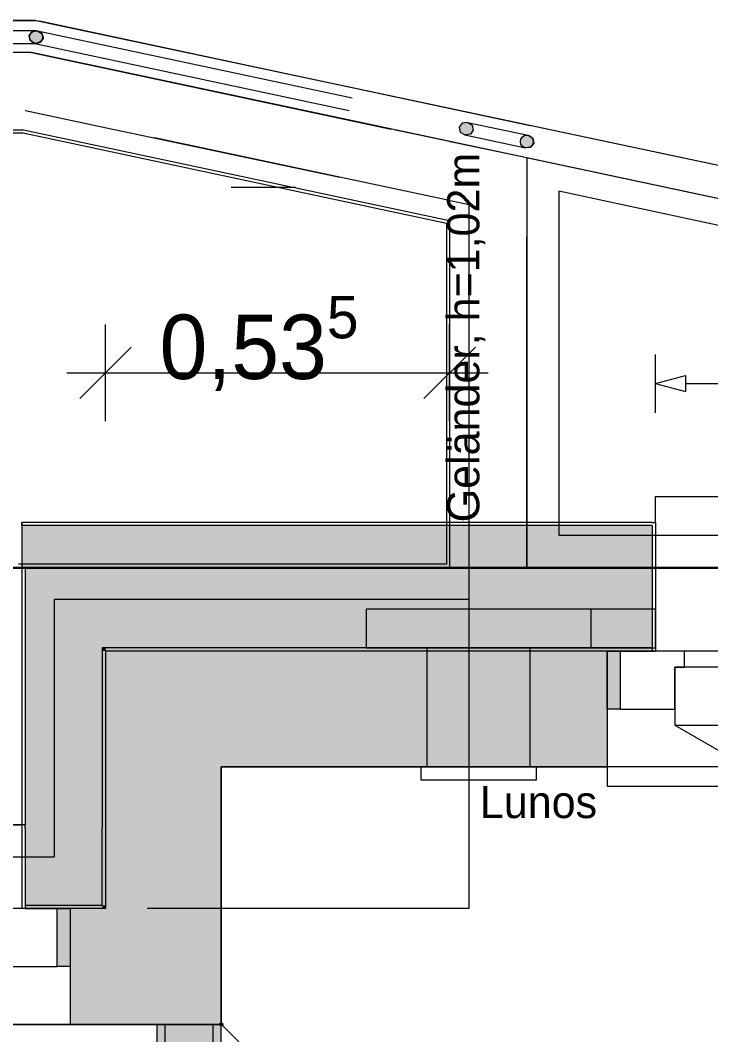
# Model space of a CAD drawing. Header units: metres. Extents: x -4 to 206, y -18 to 45.
# Drawn here: x 15.192 to 16.266, y -0.726 to 0.85 of the extents above; entities that cross this region are included whole.
import ezdxf

# ---------------------------------------------------------------- set-up
doc = ezdxf.new("R2010")
doc.units = ezdxf.units.M
doc.header["$MEASUREMENT"] = 0
doc.set_wipeout_variables(frame=1)
for name, pattern in [('Achse', [0.004, 0.002, -0.001, 0, -0.001]), ('Baufluchtlinie', [0.013, 0.008, -0.005]), ('Punkt 1_1', [0.075, 0.025, -0.05]), ('Strichlinie eng', [0.002, 0.0015, -0.0005]), ('UNSICHTBAR', [0.4, 0, -0.4]), ('Untersicht', [0.001, 0.0005, -0.0005]), ('Wipeout_Contour', [1, 0, -1])]:
    doc.linetypes.add(name, pattern=pattern)
for name, color, linetype in [('3._3.Stock PP STG1_1_000 Achsraster', 7, 'Continuous'), ('3._3.Stock PP STG1_1_110 Wand Aussen', 7, 'Continuous'), ('3._3.Stock PP STG1_1_130 Wand Innen', 7, 'Continuous'), ('3._3.Stock PP STG1_1_140 Geländer transparent', 7, 'Continuous'), ('3._3.Stock PP STG1_1_165 Fassadengestaltung 1 Rankgerüst', 7, 'Continuous'), ('3._3.Stock PP STG1_1_165 Fassadengestaltung Bänder', 7, 'Continuous'), ('3._3.Stock PP STG1_1_210 Decke', 7, 'Continuous'), ('3._3.Stock PP STG1_1_220 Bodenaufbau', 7, 'Continuous'), ('3._3.Stock PP STG1_1_221 Bodenaufbau - Abdichtung', 7, 'Continuous'), ('3._3.Stock PP STG1_1_221 Bodenaufbau - Terrassenbelag', 7, 'Continuous'), ('3._3.Stock PP STG1_1_520 Fixeinbauten', 7, 'Continuous'), ('3._3.Stock PP STG1_1_715 Fassaden Pflanzen', 7, 'Continuous'), ('3._3.Stock PP STG1_1_815 Raumbegrenzung', 7, 'Continuous'), ('3._3.Stock PP STG1_1_915 Allgemein Beschriftung.x', 7, 'Continuous'), ('3._3.Stock PP STG1_1_945 Einreichplan Beschriftung', 7, 'Continuous'), ('3._3.Stock PP STG1_1_950 Polierplan Bemaßung', 7, 'Continuous'), ('3._3.Stock PP STG1_1_955 Polierplan Beschriftung', 7, 'Continuous'), ('3._3.Stock PP STG1_1_970 Brandschutz', 7, 'Continuous'), ('3._3.Stock PP STG1_1_Neubau_840 Baulinien', 7, 'Continuous')]:
    doc.layers.add(name, color=color, linetype=linetype)
doc.styles.add('ERSTELLTER_STIL_2', font='')
doc.styles.get('ERSTELLTER_STIL_2').set_extended_font_data('Eurostile')
doc.linetypes.add('Grenze Grundstück', pattern='A,0,[1,415_260415_PP_VA_1_6 3 St1.Shx,S=0.00031746,R=0,X=0,Y=0],-0.04,0', length=0.04)

msp = doc.modelspace()

# ---------------------------------------------------------------- hatches: boundary and pattern name
at = {"layer": '3._3.Stock PP STG1_1_110 Wand Aussen', "linetype": 'Continuous', "lineweight": 13, "true_color": 0xff6400}
for points in [[(15.2, 0), (15.2, 0.0639), (15.1991, 0.065), (15.195, 0.065), (15.195, 0)], [(15.1991, 0.065), (15.2521, 0), (16.175, 0), (16.175, 0.065)], [(15.2521, 0), (15.2, 0.0639), (15.2, 0)], [(15.32, -0.125), (15.32, -0.0832), (15.2521, 0), (15.2, 0), (15.2, -0.125)], [(15.32, 0), (15.2521, 0), (15.32, -0.0832)], [(15.32, -0.0832), (15.3541, -0.125), (16.175, -0.125), (16.175, 0), (15.32, 0)], [(15.325, -0.125), (15.325, -0.0894), (15.32, -0.0832), (15.32, -0.125)], [(15.3541, -0.125), (15.325, -0.0894), (15.325, -0.125)], [(15.32, -0.405), (15.32, -0.125), (15.2, -0.125), (15.2, -0.405)], [(16.125, -0.22), (16.125, -0.13), (16.105, -0.13), (16.105, -0.22)], [(15.32, -0.405), (15.2, -0.405), (15.32, -0.525)], [(15.2, -0.405), (15.2, -0.525), (15.32, -0.525)], [(15.25, -0.53), (15.25, -0.62), (15.27, -0.62), (15.27, -0.53)]]:
    msp.add_hatch(color=30, dxfattribs=at).paths.add_polyline_path(points)
at = {"layer": '3._3.Stock PP STG1_1_110 Wand Aussen', "linetype": 'Continuous', "lineweight": 0, "true_color": 0x373737}
for points in [[(15.325, -0.13), (15.325, -0.125), (15.32, -0.125), (15.32, -0.13)], [(15.3582, -0.13), (15.3541, -0.125), (15.325, -0.125), (15.325, -0.13)], [(15.3541, -0.125), (15.3582, -0.13), (16.175, -0.13), (16.175, -0.125)], [(15.325, -0.525), (15.325, -0.13), (15.32, -0.13), (15.32, -0.525)], [(15.2, -0.53), (15.32, -0.53), (15.32, -0.525), (15.2, -0.525)], [(15.325, -0.525), (15.32, -0.525), (15.325, -0.53)], [(15.32, -0.525), (15.32, -0.53), (15.325, -0.53)]]:
    msp.add_hatch(color=250, dxfattribs=at).paths.add_polyline_path(points)
at = {"layer": '3._3.Stock PP STG1_1_110 Wand Aussen', "linetype": 'Continuous', "lineweight": 13, "true_color": 0x3f7f02}
for points in [[(15.325, -0.13), (15.325, -0.31), (15.505, -0.31), (15.3582, -0.13)], [(15.3582, -0.13), (15.505, -0.31), (15.505, -0.13)], [(15.505, -0.13), (15.505, -0.31), (16.105, -0.31), (16.105, -0.22), (16.105, -0.13)], [(15.505, -0.53), (15.505, -0.31), (15.325, -0.31), (15.325, -0.53)], [(15.27, -0.53), (15.27, -0.62), (15.27, -0.71), (15.325, -0.71), (15.325, -0.53)], [(15.505, -0.53), (15.325, -0.53), (15.505, -0.71)], [(15.325, -0.53), (15.325, -0.71), (15.505, -0.71)]]:
    msp.add_hatch(color=76, dxfattribs=at).paths.add_polyline_path(points)
at = {"layer": '3._3.Stock PP STG1_1_130 Wand Innen', "linetype": 'Continuous', "lineweight": 13, "true_color": 0xfb02fe}
for points in [[(15.4175, -0.71), (15.405, -0.71), (15.405, -0.78), (15.4175, -0.78)], [(15.4925, -0.71), (15.4925, -0.78), (15.505, -0.78), (15.505, -0.71)]]:
    msp.add_hatch(color=6, dxfattribs=at).paths.add_polyline_path(points)
at = {"layer": '3._3.Stock PP STG1_1_130 Wand Innen', "linetype": 'Continuous', "lineweight": 13, "true_color": 0xffaa00}
msp.add_hatch(color=40, dxfattribs=at).paths.add_polyline_path([(15.4175, -0.71), (15.4175, -0.78), (15.4925, -0.78), (15.4925, -0.71)])
at = {"layer": '3._3.Stock PP STG1_1_165 Fassadengestaltung 1 Rankgerüst', "linetype": 'Continuous', "lineweight": 13}
for points in [[(15.2071, 0.825, 0.414214), (15.216, 0.814, 0.414214), (15.227, 0.8229, 0.414214), (15.2181, 0.8339, 0.414214)], [(15.8922, 0.6731), (15.8968, 0.6793), (15.8951, 0.6869), (15.888, 0.6914), (15.8796, 0.6902), (15.8749, 0.684), (15.8766, 0.6764), (15.8838, 0.6718)]]:
    msp.add_hatch(color=5, dxfattribs=at).paths.add_polyline_path(points)
at = {"layer": '3._3.Stock PP STG1_1_955 Polierplan Beschriftung', "linetype": 'Continuous', "lineweight": 13, "true_color": 0xfb02fe}
msp.add_hatch(color=6, dxfattribs=at).paths.add_polyline_path([(15.5025, -0.71), (15.5027, -0.711), (15.5032, -0.7118), (15.504, -0.7123), (15.505, -0.7125), (15.506, -0.7123), (15.5068, -0.7118), (15.5073, -0.711), (15.5075, -0.71), (15.5073, -0.709), (15.5068, -0.7082), (15.506, -0.7077), (15.505, -0.7075), (15.504, -0.7077), (15.5032, -0.7082), (15.5027, -0.709)])

# ---------------------------------------------------------------- linework, layer by layer
at = {"layer": '3._3.Stock PP STG1_1_000 Achsraster', "color": 5, "linetype": 'Achse', "lineweight": 0, "ltscale": 1000}
msp.add_line((-1.5, 0), (21, 0), dxfattribs=at)
at = {"layer": '3._3.Stock PP STG1_1_110 Wand Aussen', "color": 7, "linetype": 'Continuous', "lineweight": 13, "ltscale": 1000}
for p, q in [((16.18, 0.07), (16.18, 0.11)), ((16.18, 0.11), (17.98, 0.11)), ((15.1991, 0.065), (15.195, 0.065)), ((16.175, 0.065), (15.1991, 0.065)), ((16.175, 0.07), (16.18, 0.07)), ((16.175, 0.065), (16.175, -0.13)), ((16.18, 0.07), (16.18, 0.065)), ((16.18, 0.07), (16.18, 0.065)), ((16.18, 0.065), (16.18, 0)), ((16.18, 0.065), (16.18, 0)), ((15.2, 0), (15.2, -0.125)), ((15.2, 0), (15.2, -0.125)), ((16.18, 0), (16.18, -0.125)), ((16.18, 0), (16.18, -0.125)), ((15.2, -0.125), (15.2, -0.4)), ((15.325, -0.125), (15.32, -0.125)), ((15.32, -0.125), (15.32, -0.13)), ((15.32, -0.125), (15.32, -0.13)), ((15.3541, -0.125), (15.325, -0.125)), ((16.175, -0.125), (15.3541, -0.125)), ((16.18, -0.125), (16.18, -0.13)), ((16.18, -0.125), (16.18, -0.13)), ((15.32, -0.13), (15.32, -0.405)), ((16.225, -0.13), (16.125, -0.13)), ((16.125, -0.13), (16.125, -0.22)), ((16.175, -0.13), (16.18, -0.13)), ((16.175, -0.13), (16.18, -0.13)), ((16.175, -0.13), (16.18, -0.13)), ((16.875, -0.13), (16.225, -0.13)), ((16.225, -0.155), (16.225, -0.13)), ((16.21, -0.22), (16.21, -0.155)), ((16.21, -0.155), (16.225, -0.155)), ((16.21, -0.155), (16.21, -0.245)), ((16.3, -0.155), (16.21, -0.155)), ((16.125, -0.22), (16.21, -0.22)), ((16.21, -0.245), (16.3, -0.245)), ((16.105, -0.31), (16.105, -0.34)), ((16.105, -0.34), (18.055, -0.34)), ((14.175, -0.4), (15.195, -0.4)), ((15.195, -0.4), (15.195, -0.405)), ((15.2, -0.4), (15.195, -0.4)), ((15.195, -0.4), (15.195, -0.4)), ((15.195, -0.4), (15.195, -0.405)), ((15.195, -0.405), (15.195, -0.525)), ((15.195, -0.405), (15.195, -0.525)), ((15.2, -0.405), (15.2, -0.4)), ((15.2, -0.405), (15.2, -0.4)), ((15.2, -0.405), (15.2, -0.53)), ((15.32, -0.525), (15.32, -0.405)), ((15.32, -0.525), (15.32, -0.405)), ((15.25, -0.53), (15.15, -0.53)), ((15.195, -0.525), (15.195, -0.53)), ((15.195, -0.525), (15.195, -0.53)), ((15.2, -0.53), (15.195, -0.53)), ((15.2, -0.53), (15.195, -0.53)), ((15.2, -0.53), (15.195, -0.53)), ((15.32, -0.525), (15.2, -0.525)), ((15.2, -0.53), (15.27, -0.53)), ((15.2, -0.53), (15.27, -0.53)), ((15.2, -0.53), (15.27, -0.53)), ((15.25, -0.62), (15.25, -0.53)), ((15.165, -0.62), (15.25, -0.62)), ((14.1, -0.71), (15.27, -0.71)), ((15.27, -0.71), (15.27, -0.71))]:
    msp.add_line(p, q, dxfattribs=at)
at = {"layer": '3._3.Stock PP STG1_1_110 Wand Aussen', "color": 1, "linetype": 'Baufluchtlinie', "lineweight": 0, "ltscale": 1000}
for p, q in [((15.2, 0), (15.195, 0)), ((15.2, 0), (15.195, 0)), ((15.2521, 0), (15.2, 0)), ((15.32, 0), (15.2521, 0)), ((16.175, 0), (15.32, 0))]:
    msp.add_line(p, q, dxfattribs=at)
at = {"layer": '3._3.Stock PP STG1_1_110 Wand Aussen', "color": 7, "linetype": 'Continuous', "lineweight": 18, "ltscale": 1000}
for p, q in [((15.3582, -0.13), (15.325, -0.13)), ((15.325, -0.13), (15.325, -0.31)), ((15.325, -0.13), (15.325, -0.31)), ((15.505, -0.13), (15.3582, -0.13)), ((16.105, -0.13), (15.505, -0.13)), ((16.105, -0.13), (16.175, -0.13)), ((16.105, -0.13), (16.105, -0.22)), ((16.105, -0.13), (16.105, -0.22)), ((16.105, -0.13), (16.105, -0.22)), ((16.105, -0.13), (16.175, -0.13)), ((16.105, -0.13), (16.175, -0.13)), ((16.105, -0.22), (16.105, -0.31)), ((16.105, -0.22), (16.105, -0.31)), ((15.325, -0.31), (15.325, -0.525)), ((15.325, -0.53), (15.27, -0.53)), ((15.27, -0.53), (15.27, -0.62)), ((15.27, -0.53), (15.27, -0.62)), ((15.27, -0.53), (15.27, -0.62)), ((15.325, -0.53), (15.325, -0.525)), ((15.325, -0.53), (15.325, -0.525)), ((15.27, -0.62), (15.27, -0.71)), ((15.27, -0.62), (15.27, -0.71))]:
    msp.add_line(p, q, dxfattribs=at)
at = {"layer": '3._3.Stock PP STG1_1_110 Wand Aussen', "color": 8, "linetype": 'Strichlinie eng', "lineweight": 0, "ltscale": 1000}
msp.add_line((16.21, -0.245), (16.7989, -0.585), dxfattribs=at)
at = {"layer": '3._3.Stock PP STG1_1_110 Wand Aussen', "color": 8, "linetype": 'Punkt 1_1', "lineweight": 13, "ltscale": 1000}
for p, q in [((14.175, -0.4), (15.195, -0.4)), ((14.1, -0.71), (15.27, -0.71))]:
    msp.add_line(p, q, dxfattribs=at)
at = {"layer": '3._3.Stock PP STG1_1_110 Wand Aussen', "color": 7, "linetype": 'Continuous', "lineweight": 13, "ltscale": 1000, "flags": 128}
for points in [[(15.195, 0.07), (15.195, 0.065)], [(16.175, 0.07), (15.195, 0.07)], [(15.195, 0.065), (15.195, 0)], [(15.195, 0), (15.195, -0.4)]]:
    msp.add_lwpolyline(points, dxfattribs=at)
for points in [[(16.125, -0.22), (16.105, -0.22), (16.105, -0.13), (16.125, -0.13)], [(15.25, -0.53), (15.27, -0.53), (15.27, -0.62), (15.25, -0.62)]]:
    msp.add_lwpolyline(points, close=True, dxfattribs=at)
at = {"layer": '3._3.Stock PP STG1_1_110 Wand Aussen', "color": 7, "linetype": 'Continuous', "lineweight": 18, "ltscale": 1000, "flags": 128}
for points in [[(15.505, -0.31), (16.105, -0.31)], [(15.505, -0.53), (15.505, -0.31)], [(15.505, -0.71), (15.505, -0.53)], [(15.27, -0.71), (15.505, -0.71)]]:
    msp.add_lwpolyline(points, dxfattribs=at)
at = {"layer": '3._3.Stock PP STG1_1_130 Wand Innen', "color": 7, "linetype": 'Continuous', "lineweight": 18, "ltscale": 1000}
for p, q in [((15.4175, -0.71), (15.4175, -0.78)), ((15.4925, -0.78), (15.4925, -0.71))]:
    msp.add_line(p, q, dxfattribs=at)
at = {"layer": '3._3.Stock PP STG1_1_130 Wand Innen', "color": 7, "linetype": 'Continuous', "lineweight": 18, "ltscale": 1000, "flags": 128}
for points in [[(15.405, -0.71), (15.405, -0.78)], [(15.4175, -0.71), (15.405, -0.71)], [(15.4925, -0.71), (15.4175, -0.71)], [(15.505, -0.71), (15.4925, -0.71)], [(15.505, -0.78), (15.505, -0.71)]]:
    msp.add_lwpolyline(points, dxfattribs=at)
at = {"layer": '3._3.Stock PP STG1_1_165 Fassadengestaltung 1 Rankgerüst', "color": 7, "linetype": 'Continuous', "lineweight": 18, "ltscale": 1000}
for p, q in [((15.8796, 0.6902), (15.8749, 0.684)), ((15.8749, 0.684), (15.8766, 0.6764)), ((15.888, 0.6914), (15.8796, 0.6902)), ((15.888, 0.6914), (15.8951, 0.6869)), ((15.8968, 0.6793), (15.8922, 0.6731)), ((15.8951, 0.6869), (15.8968, 0.6793)), ((15.8766, 0.6764), (15.8838, 0.6718)), ((15.8922, 0.6731), (15.8838, 0.6718))]:
    msp.add_line(p, q, dxfattribs=at)
at = {"layer": '3._3.Stock PP STG1_1_165 Fassadengestaltung 1 Rankgerüst', "color": 7, "linetype": 'Continuous', "lineweight": 18, "ltscale": 1000, "flags": 128}
for points in [[(15.1208, 0.8339), (15.2171, 0.8339)], [(15.2171, 0.8339), (15.225, 0.831)], [(15.225, 0.831), (15.2283, 0.8239)], [(15.2283, 0.8239), (15.225, 0.8168)], [(15.1208, 0.8139), (15.2171, 0.8139)], [(15.225, 0.8168), (15.2171, 0.8139)], [(15.888, 0.6914), (15.9821, 0.6714)], [(15.9892, 0.6669), (15.991, 0.6593)]]:
    msp.add_lwpolyline(points, dxfattribs=at)
at = {"layer": '3._3.Stock PP STG1_1_165 Fassadengestaltung 1 Rankgerüst', "color": 8, "linetype": 'Untersicht', "lineweight": 13, "ltscale": 1000, "flags": 128}
for points in [[(15.2061, 0.8262), (15.2108, 0.8325)], [(15.2079, 0.8186), (15.2061, 0.8262)], [(15.2108, 0.8325), (15.2192, 0.8337)], [(15.2192, 0.8337), (15.2263, 0.8292)], [(15.228, 0.8216), (15.2234, 0.8153)], [(15.2263, 0.8292), (15.228, 0.8216)], [(15.215, 0.8141), (15.2079, 0.8186)], [(15.2234, 0.8153), (15.215, 0.8141)]]:
    msp.add_lwpolyline(points, dxfattribs=at)
at = {"layer": '3._3.Stock PP STG1_1_165 Fassadengestaltung 1 Rankgerüst', "color": 7, "linetype": 'Continuous', "lineweight": 18, "ltscale": 1000}
msp.add_circle((15.2171, 0.8239), 0.01, dxfattribs=at)
at = {"layer": '3._3.Stock PP STG1_1_165 Fassadengestaltung Bänder', "color": 7, "linetype": 'Continuous', "lineweight": 13, "ltscale": 1000, "flags": 128}
for points in [[(0, 0.0021), (0, 0.0648), (3.705, 0.85), (5.89, 0.85), (13.09, 0.85), (15.2147, 0.85), (18.985, 0.051), (18.985, 0), (18.935, 0), (18.935, 0.0074), (15.21, 0.8), (3.7103, 0.8)], [(15.98, 0.6362), (15.98, 0), (18.935, 0), (18.935, 0.0074)], [(16.03, 0.05), (18.5194, 0.05), (16.03, 0.5846)]]:
    msp.add_lwpolyline(points, close=True, dxfattribs=at)
at = {"layer": '3._3.Stock PP STG1_1_165 Fassadengestaltung Bänder', "color": 7, "linetype": 'Continuous', "lineweight": 18, "ltscale": 1000, "flags": 128}
for points in [[(14.17, 0.85), (15.2152, 0.85), (18.985, 0.0511)], [(15.98, 0.6362), (15.21, 0.8), (14.17, 0.8)], [(15.98, 0), (15.98, 0.6362)], [(18.5194, 0.05), (16.03, 0.5846)], [(16.03, 0.5846), (16.03, 0.05)], [(16.03, 0.05), (18.5194, 0.05)], [(18.985, 0), (15.98, 0)]]:
    msp.add_lwpolyline(points, dxfattribs=at)
at = {"layer": '3._3.Stock PP STG1_1_210 Decke', "color": 7, "linetype": 'Continuous', "lineweight": 13, "ltscale": 1000, "true_color": 0xf4f4f4, "flags": 128}
for points in [[(15.2005, 0.71), (15.89, 0.5633), (15.89, -0.05), (15.245, -0.05), (15.245, -0.45), (13.04, -0.45), (13.04, 0.71)], [(3.625, -0.13), (0.1305, -0.13), (0.1845, -14.87), (5.505, -14.87), (5.505, -15.84), (13.475, -15.84), (13.475, -14.87), (18.8055, -14.87), (18.8546, -0.13), (15.325, -0.13), (15.325, -0.53), (12.96, -0.53), (12.96, 0.67), (6.02, 0.67), (6.02, -0.53), (3.625, -0.53)], [(3.625, -0.13), (0.1305, -0.13), (0.1845, -14.87), (5.505, -14.87), (5.505, -15.84), (13.475, -15.84), (13.475, -14.87), (18.8055, -14.87), (18.8546, -0.13), (15.325, -0.13), (15.325, -0.53), (12.96, -0.53), (12.96, 0.67), (6.02, 0.67), (6.02, -0.53), (3.625, -0.53)], [(3.625, -0.13), (0.1305, -0.13), (0.1845, -14.87), (5.505, -14.87), (5.505, -15.84), (13.475, -15.84), (13.475, -14.87), (18.8055, -14.87), (18.8546, -0.13), (15.325, -0.13), (15.325, -0.53), (12.96, -0.53), (12.96, 0.67), (6.02, 0.67), (6.02, -0.53), (3.625, -0.53)]]:
    msp.add_lwpolyline(points, close=True, dxfattribs=at)
at = {"layer": '3._3.Stock PP STG1_1_220 Bodenaufbau', "color": 7, "linetype": 'Continuous', "lineweight": 13, "ltscale": 1000, "true_color": 0xf4f4f4, "flags": 128}
for points in [[(15.1974, 0.68), (15.86, 0.539), (15.86, 0), (15.195, 0), (15.195, -0.4), (13.09, -0.4), (13.09, 0.68)], [(3.445, -0.31), (0.3111, -0.31), (0.3639, -14.69), (5.685, -14.69), (5.685, -15.66), (13.295, -15.66), (13.295, -14.69), (18.6261, -14.69), (18.674, -0.31), (15.505, -0.31), (15.505, -0.71), (12.78, -0.71), (12.78, 0.49), (6.2, 0.49), (6.2, -0.71), (3.445, -0.71)]]:
    msp.add_lwpolyline(points, close=True, dxfattribs=at)
at = {"layer": '3._3.Stock PP STG1_1_221 Bodenaufbau - Abdichtung', "color": 171, "linetype": 'Untersicht', "lineweight": 13, "ltscale": 1000, "true_color": 0x6c6cff, "flags": 128}
msp.add_lwpolyline([(15.89, -0.53), (13.37, -0.53)], dxfattribs=at)
at = {"layer": '3._3.Stock PP STG1_1_221 Bodenaufbau - Terrassenbelag', "color": 7, "linetype": 'Continuous', "lineweight": 18, "ltscale": 1000, "flags": 128}
msp.add_lwpolyline([(15.855, 0.005), (15.19, 0.005)], dxfattribs=at)
at = {"layer": '3._3.Stock PP STG1_1_520 Fixeinbauten', "color": 8, "linetype": 'Untersicht', "lineweight": 0, "ltscale": 1000, "flags": 128}
for points in [[(16.08, -0.065), (15.73, -0.065)], [(15.73, -0.065), (15.73, -0.125)], [(16.08, -0.125), (16.08, -0.065)], [(16.18, -0.065), (16.08, -0.065)], [(16.18, -0.125), (16.18, -0.065)], [(15.73, -0.125), (16.08, -0.125)], [(15.825, -0.31), (15.825, -0.125)], [(15.985, -0.31), (15.985, -0.125)], [(16.08, -0.125), (16.18, -0.125)], [(15.995, -0.31), (15.815, -0.31)], [(15.815, -0.31), (15.815, -0.33)], [(15.995, -0.33), (15.995, -0.31)], [(15.815, -0.33), (15.995, -0.33)]]:
    msp.add_lwpolyline(points, dxfattribs=at)
at = {"layer": '3._3.Stock PP STG1_1_715 Fassaden Pflanzen', "color": 7, "linetype": 'Continuous', "lineweight": 13, "ltscale": 1000}
for p, q in [((15.2171, 0.8489), (14.4371, 0.8489)), ((15.9852, 0.686), (15.2223, 0.8484)), ((14.4371, 0.7989), (15.2171, 0.7989)), ((15.2119, 0.7995), (15.9748, 0.6371))]:
    msp.add_line(p, q, dxfattribs=at)
at = {"layer": '3._3.Stock PP STG1_1_815 Raumbegrenzung', "color": 8, "linetype": 'Punkt 1_1', "lineweight": 13, "ltscale": 1000, "flags": 128}
for points in [[(15.195, 0.065), (15.195, 0.07)], [(13.09, 0), (15.195, 0)]]:
    msp.add_lwpolyline(points, dxfattribs=at)
at = {"layer": '3._3.Stock PP STG1_1_950 Polierplan Bemaßung', "color": 7, "linetype": 'Continuous', "lineweight": 13, "ltscale": 1000}
for p, q in [((15.325, 0.2274), (15.325, 0.3774)), ((15.365, 0.3424), (15.285, 0.2624)), ((15.265, 0.3024), (15.325, 0.3024))]:
    msp.add_line(p, q, dxfattribs=at)
at = {"layer": '3._3.Stock PP STG1_1_955 Polierplan Beschriftung', "color": 6, "linetype": 'Continuous', "lineweight": 13, "ltscale": 1000, "true_color": 0xfb02fe}
msp.add_line((15.5068, -0.7118), (15.7171, -0.9221), dxfattribs=at)
msp.add_circle((15.505, -0.71), 0.0025, dxfattribs=at)
at = {"layer": '3._3.Stock PP STG1_1_970 Brandschutz', "color": 16, "linetype": 'Continuous', "lineweight": 13, "ltscale": 1000, "true_color": 0x7e0000}
for p, q in [((16.18, 0.2404), (16.18, 0.331)), ((16.18, 0.2857), (16.2267, 0.2982)), ((16.18, 0.2857), (16.2267, 0.2732)), ((16.2267, 0.2982), (16.2267, 0.2732)), ((16.2267, 0.2857), (18.9386, 0.2857))]:
    msp.add_line(p, q, dxfattribs=at)
at = {"layer": '3._3.Stock PP STG1_1_Neubau_840 Baulinien', "color": 1, "linetype": 'Continuous', "lineweight": 25, "ltscale": 1000, "true_color": 0xfb0106, "flags": 128}
msp.add_lwpolyline([(-3.7725, 0.0214), (0, 0), (18.985, 0), (23.9775, -0.0042)], dxfattribs=at)
at = {"layer": '3._3.Stock PP STG1_1_Neubau_840 Baulinien', "color": 76, "linetype": 'Grenze Grundstück', "lineweight": 13, "ltscale": 1000, "true_color": 0x3f7f02, "flags": 128}
msp.add_lwpolyline([(0.0591, -18), (0.0564, -12.2031), (0, -0.0002), (18.985, -0.0012), (18.958, -11.4452), (18.914, -18)], dxfattribs=at)

# ---------------------------------------------------------------- texts
at = {"layer": '3._3.Stock PP STG1_1_915 Allgemein Beschriftung.x', "color": 250, "linetype": 'Continuous', "lineweight": 13, "true_color": 0x3f3f3f, "insert": (15.9982, -0.3394), "char_height": 0.05, "attachment_point": 2, "style": 'ERSTELLTER_STIL_2'}
msp.add_mtext('\\A1;{\\pqc;\\fEurostile|b0|i0|c0|p0;\\W1.000000;Lunos}', dxfattribs=at)
at = {"layer": '3._3.Stock PP STG1_1_950 Polierplan Bemaßung', "color": 7, "linetype": 'Continuous', "lineweight": 13, "insert": (15.409, 0.2635), "char_height": 0.1, "attachment_point": 7, "style": 'ERSTELLTER_STIL_2'}
msp.add_mtext('\\A1;{\\pql;\\fEurostile|b0|i0|c0|p0;\\W1.000000;0,53\\fEurostile|b0|i0|c0|p0;\\W1.000000;\\A1{\\H.66x;\\S5^  ;}}', dxfattribs=at)

# ---------------------------------------------------------------- next in the draw order: wipeouts: each hides what was drawn before it
at = {"color": 254, "linetype": 'Wipeout_Contour', "lineweight": 0, "ltscale": 46.706237}
msp.add_wipeout([(15.1974, 0.68), (15.774, 0.68), (15.21, 0.8)], dxfattribs=at).dxf.layer = '3._3.Stock PP STG1_1_140 Geländer transparent'
at = {"color": 254, "linetype": 'Wipeout_Contour', "lineweight": 0, "ltscale": 47.356787}
msp.add_wipeout([(15.86, 0.539), (15.98, 0.5135), (15.98, 0.6362)], dxfattribs=at).dxf.layer = '3._3.Stock PP STG1_1_140 Geländer transparent'

# ---------------------------------------------------------------- next in the draw order: linework, layer by layer
at = {"layer": '3._3.Stock PP STG1_1_165 Fassadengestaltung 1 Rankgerüst', "color": 8, "linetype": 'Untersicht', "lineweight": 13, "ltscale": 1000, "flags": 128}
msp.add_lwpolyline([(15.2192, 0.8337), (15.888, 0.6914)], dxfattribs=at)

# ---------------------------------------------------------------- next in the draw order: wipeouts: each hides what was drawn before it
at = {"color": 254, "linetype": 'Wipeout_Contour', "lineweight": 0, "ltscale": 44.666815}
msp.add_wipeout([(15.21, 0.8), (14.6334, 0.8), (15.1974, 0.68)], dxfattribs=at).dxf.layer = '3._3.Stock PP STG1_1_140 Geländer transparent'
at = {"color": 254, "linetype": 'Wipeout_Contour', "lineweight": 0, "ltscale": 48.262376}
msp.add_wipeout([(15.86, 0.539), (15.98, 0.6362), (15.86, 0.6617)], dxfattribs=at).dxf.layer = '3._3.Stock PP STG1_1_140 Geländer transparent'

# ---------------------------------------------------------------- next in the draw order: hatches: boundary and pattern name
at = {"layer": '3._3.Stock PP STG1_1_165 Fassadengestaltung 1 Rankgerüst', "linetype": 'Continuous', "lineweight": 13}
msp.add_hatch(color=5, dxfattribs=at).paths.add_polyline_path([(15.9737, 0.6694, 0.414214), (15.9722, 0.6553, 0.414214), (15.9863, 0.6538, 0.414214), (15.9878, 0.6679, 0.414214)])

# ---------------------------------------------------------------- next in the draw order: linework, layer by layer
at = {"layer": '3._3.Stock PP STG1_1_140 Geländer transparent', "color": 7, "linetype": 'Continuous', "lineweight": 18, "ltscale": 1000, "flags": 128}
for points in [[(15.21, 0.8), (15.774, 0.68)], [(15.98, 0.6362), (15.98, 0.5135)]]:
    msp.add_lwpolyline(points, dxfattribs=at)
at = {"layer": '3._3.Stock PP STG1_1_165 Fassadengestaltung 1 Rankgerüst', "color": 7, "linetype": 'Continuous', "lineweight": 18, "ltscale": 1000, "flags": 128}
for points in [[(15.8838, 0.6718), (15.9779, 0.6518)], [(15.9821, 0.6714), (15.9892, 0.6669)], [(15.9863, 0.653), (15.9779, 0.6518)], [(15.991, 0.6593), (15.9863, 0.653)]]:
    msp.add_lwpolyline(points, dxfattribs=at)
at = {"layer": '3._3.Stock PP STG1_1_165 Fassadengestaltung 1 Rankgerüst', "color": 7, "linetype": 'Continuous', "lineweight": 18, "ltscale": 1000}
msp.add_circle((15.98, 0.6616), 0.01, dxfattribs=at)

# ---------------------------------------------------------------- next in the draw order: wipeouts: each hides what was drawn before it
at = {"color": 254, "linetype": 'Wipeout_Contour', "lineweight": 0, "ltscale": 56.470314}
msp.add_wipeout([(14.6334, 0.8), (13.13, 0.8), (13.13, 0.68), (15.1974, 0.68)], dxfattribs=at).dxf.layer = '3._3.Stock PP STG1_1_140 Geländer transparent'

# ---------------------------------------------------------------- next in the draw order: linework, layer by layer
at = {"layer": '3._3.Stock PP STG1_1_140 Geländer transparent', "color": 7, "linetype": 'Continuous', "lineweight": 18, "ltscale": 1000, "flags": 128}
for points in [[(15.21, 0.8), (13.13, 0.8)], [(13.13, 0.68), (15.1974, 0.68)]]:
    msp.add_lwpolyline(points, dxfattribs=at)

# ---------------------------------------------------------------- next in the draw order: wipeouts: each hides what was drawn before it
at = {"color": 254, "linetype": 'Wipeout_Contour', "lineweight": 0, "ltscale": 61.935378}
msp.add_wipeout([(15.1974, 0.68), (15.86, 0.539), (15.86, 0.6617), (15.774, 0.68)], dxfattribs=at).dxf.layer = '3._3.Stock PP STG1_1_140 Geländer transparent'

# ---------------------------------------------------------------- next in the draw order: linework, layer by layer
at = {"layer": '3._3.Stock PP STG1_1_140 Geländer transparent', "color": 7, "linetype": 'Continuous', "lineweight": 18, "ltscale": 1000, "flags": 128}
for points in [[(15.1974, 0.68), (15.86, 0.539)], [(15.98, 0.6362), (15.774, 0.68)]]:
    msp.add_lwpolyline(points, dxfattribs=at)
at = {"layer": '3._3.Stock PP STG1_1_165 Fassadengestaltung 1 Rankgerüst', "color": 8, "linetype": 'Untersicht', "lineweight": 13, "ltscale": 1000, "flags": 128}
msp.add_lwpolyline([(15.215, 0.8141), (15.8838, 0.6718)], dxfattribs=at)
at = {"layer": '3._3.Stock PP STG1_1_221 Bodenaufbau - Abdichtung', "color": 171, "linetype": 'Untersicht', "lineweight": 13, "ltscale": 1000, "true_color": 0x6c6cff, "flags": 128}
for points in [[(14.2, 0.71), (15.2005, 0.71), (15.89, 0.5633)], [(15.8902, 0.5633), (15.2007, 0.71)]]:
    msp.add_lwpolyline(points, dxfattribs=at)
at = {"layer": '3._3.Stock PP STG1_1_815 Raumbegrenzung', "color": 8, "linetype": 'UNSICHTBAR', "lineweight": 13, "ltscale": 1000, "flags": 128}
msp.add_lwpolyline([(15.6204, 0.59), (13.09, 0.59)], dxfattribs=at)

# ---------------------------------------------------------------- next in the draw order: wipeouts: each hides what was drawn before it
at = {"color": 254, "linetype": 'Wipeout_Contour', "lineweight": 0, "ltscale": 63.725781}
msp.add_wipeout([(15.86, 0.539), (15.86, 0.07), (15.98, 0.07), (15.98, 0.5135)], dxfattribs=at).dxf.layer = '3._3.Stock PP STG1_1_140 Geländer transparent'

# ---------------------------------------------------------------- next in the draw order: linework, layer by layer
at = {"layer": '3._3.Stock PP STG1_1_140 Geländer transparent', "color": 7, "linetype": 'Continuous', "lineweight": 18, "ltscale": 1000, "flags": 128}
for points in [[(15.86, 0.539), (15.86, 0.07)], [(15.98, 0.07), (15.98, 0.5135)], [(15.98, 0.07), (15.86, 0.07)]]:
    msp.add_lwpolyline(points, dxfattribs=at)
at = {"layer": '3._3.Stock PP STG1_1_221 Bodenaufbau - Abdichtung', "color": 171, "linetype": 'Untersicht', "lineweight": 13, "ltscale": 1000, "true_color": 0x6c6cff, "flags": 128}
for points in [[(15.89, 0.5633), (15.89, -0.53)], [(15.8902, -0.53), (15.8902, 0.5633)]]:
    msp.add_lwpolyline(points, dxfattribs=at)
at = {"layer": '3._3.Stock PP STG1_1_221 Bodenaufbau - Terrassenbelag', "color": 7, "linetype": 'Continuous', "lineweight": 18, "ltscale": 1000, "flags": 128}
for points in [[(13.095, 0.675), (15.1969, 0.675), (15.855, 0.535)], [(15.855, 0.535), (15.855, 0.005)]]:
    msp.add_lwpolyline(points, dxfattribs=at)
at = {"layer": '3._3.Stock PP STG1_1_950 Polierplan Bemaßung', "color": 7, "linetype": 'Continuous', "lineweight": 13, "ltscale": 1000}
for p, q in [((15.86, 0.2274), (15.86, 0.3774)), ((15.82, 0.2624), (15.9, 0.3424)), ((15.325, 0.3024), (15.86, 0.3024)), ((15.86, 0.3024), (15.92, 0.3024))]:
    msp.add_line(p, q, dxfattribs=at)

# ---------------------------------------------------------------- next in the draw order: texts
at = {"layer": '3._3.Stock PP STG1_1_945 Einreichplan Beschriftung', "color": 7, "linetype": 'Continuous', "lineweight": 13, "insert": (15.9155, 0.07), "char_height": 0.05, "attachment_point": 7, "rotation": 90, "style": 'ERSTELLTER_STIL_2'}
msp.add_mtext('\\A1;{\\pql;\\fEurostile|b0|i0|c0|p0;\\W1.000000;Geländer, h=1,02m}', dxfattribs=at)

doc.saveas('drawing.dxf')
